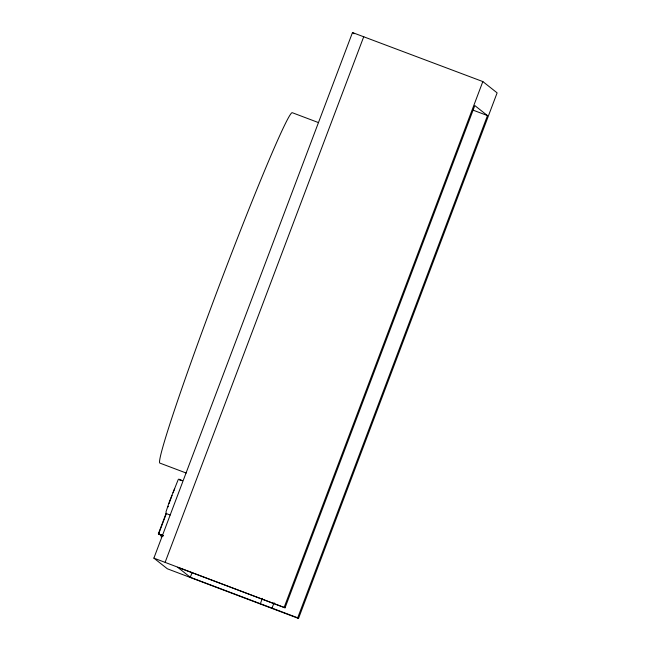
<?xml version="1.0" encoding="UTF-8"?>
<svg xmlns="http://www.w3.org/2000/svg" width="651" height="651" viewBox="0 0 651 651"><rect width="100%" height="100%" fill="white"/><g stroke="black" fill="none" stroke-linecap="round" stroke-linejoin="round"><path stroke-width="0.98" d="M168.17 506.869L168.267 506.25M161.245 536.147L161.285 537.319M169.073 503.581L172.043 495.37M162.717 535.537L158.38 533.796L166.062 513.476L166.07 511.621L169.358 501.742L178.187 479.681L178.773 479.095L182.508 480.698M158.624 533.991L166.444 513.305M153.88 558.135L352.484 32.55L482.839 81.57L497.12 92.865L298.516 618.45L167.372 568.803L153.88 558.135L285.048 607.798L474.815 105.576L487.485 115.585L297.71 617.807L298.516 618.45M165.159 562.228L363.763 36.643M297.71 617.807L190.312 577.282L192.102 572.53M260.351 603.713L262.386 598.326M272.028 608.124L274.063 602.728M284.235 607.155L482.839 81.57M173.044 492.742L174.688 488.624M473.228 110.206L487.485 115.585M318.608 122.64L292.275 112.704A187.301 7.185 -69.3 0 0 220.16 283.218A187.301 7.185 -69.3 0 0 159.877 463.097L186.202 473.033M182.06 480.682L179.603 479.754L179.945 480.023M166.062 513.476L170.155 515.014M158.38 533.796L163.295 535.651M163.092 535.83L158.999 534.284L162.522 535.716M162.807 536.286L160.577 535.537M285.048 607.798L177.642 567.265L190.312 577.282M352.484 32.55L354.071 33.803"/></g></svg>
